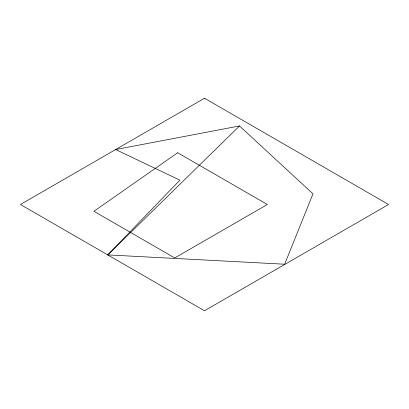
<?xml version="1.0" encoding="UTF-8"?>
<svg xmlns="http://www.w3.org/2000/svg" width="409" height="409" viewBox="0 0 409 409"><rect width="100%" height="100%" fill="white"/><g stroke="black" fill="none" stroke-linecap="round" stroke-linejoin="round"><path stroke-width="0.61" d="M107.751 254.904L179.894 180.154L115.655 149.536L239.521 125.952L312.987 193.851L284.654 264.219L107.751 254.904L239.521 125.952M177.685 152.746L93.927 211.289L174.745 257.951L267.328 204.5L177.685 152.746M204.5 98.242L20.45 204.5L204.5 310.758L388.55 204.5L204.5 98.242"/></g></svg>
